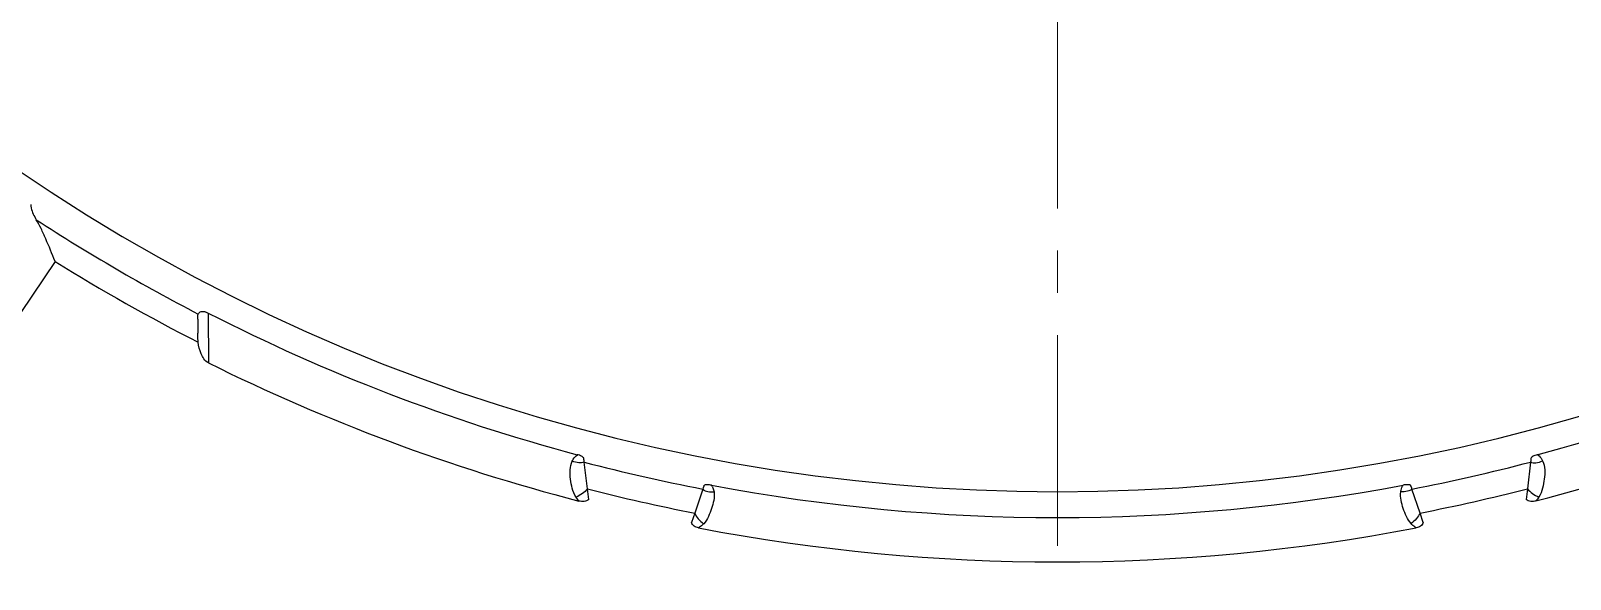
# Model space of a CAD drawing. Header units: millimetres. Extents: x 1540 to 3369, y -3458 to 1222.
# Drawn here: x 2210.5 to 2321.8, y -565 to -525.4 of the extents above; entities that cross this region are included whole.
import ezdxf

# ---------------------------------------------------------------- set-up
doc = ezdxf.new("R2010")
doc.units = ezdxf.units.MM
doc.header["$LTSCALE"] = 16.335
doc.linetypes.add('CENTER', pattern=[0.6, 0.375, -0.075, 0.075, -0.075])
doc.layers.add('21', color=7, linetype='CONTINUOUS')
doc.layers.add('center', color=1, linetype='CENTER', lineweight=9)

msp = doc.modelspace()

# ---------------------------------------------------------------- linework, layer by layer
at = {"layer": '21', "color": 7, "linetype": 'Continuous'}
for p, q in [((2212.28, -542.029), (2206.313, -550.875)), ((2222.591, -546.194), (2222.591, -547.203)), ((2223.35, -545.758), (2223.356, -549.352)), ((2250.752, -558.464), (2250.52, -556.531)), ((2318.904, -556.524), (2318.671, -558.457)), ((2250.844, -559.224), (2250.752, -558.464)), ((2259.087, -558.475), (2258.506, -560.209)), ((2310.915, -560.204), (2310.334, -558.47)), ((2318.671, -558.457), (2318.58, -559.217)), ((2258.506, -560.209), (2258.278, -560.892)), ((2311.144, -560.887), (2310.915, -560.204))]:
    msp.add_line(p, q, dxfattribs=at)
msp.add_lwpolyline([(2259.174, -558.218), (2259.164, -558.232), (2259.149, -558.243), (2259.133, -558.251)], dxfattribs=at)
for centre, radius, start, end in [((2284.698, -425.751), 132.914, 228.88273, 311.12661), ((2284.698, -425.751), 135.173, 236.92117, 242.66503), ((2284.698, -425.751), 136.986, 238.08535, 243.05404), ((2284.698, -425.751), 134.779, 242.92378, 255.08804), ((2284.698, -425.751), 134.779, 284.94544, 297.09219), ((2284.698, -425.751), 137.986, 243.60551, 255.49248), ((2284.698, -425.751), 137.986, 284.51985, 296.41), ((2284.698, -425.751), 135.173, 255.35408, 259.07858), ((2284.698, -425.751), 135.173, 280.93259, 284.65838), ((2284.698, -425.751), 134.779, 259.32031, 280.69086), ((2258.816, -558.766), 1.069, 26.91103, 32.24956), ((2284.698, -425.751), 136.986, 255.65251, 258.9773), ((2284.698, -425.751), 136.986, 281.03372, 284.35975), ((2284.698, -425.751), 137.986, 259.17303, 280.83705)]:
    msp.add_arc(centre, radius, start, end, dxfattribs=at)
for points, knots in [([(2210.515, -537.924), (2210.521, -538.008), (2210.583, -538.395), (2210.759, -538.755), (2210.921, -539.015)], [0, 0, 0, 0, 0.2152429, 1, 1, 1, 1]), ([(2212.28, -542.029), (2212.058, -541.485), (2211.739, -540.686), (2211.288, -539.68), (2211.05, -539.221), (2210.921, -539.015)], [0, 0, 0, 0, 0.5322066, 0.7798353, 1, 1, 1, 1]), ([(2222.591, -546.194), (2222.591, -546.125), (2222.593, -546.004), (2222.606, -545.879), (2222.627, -545.83)], [0, 0, 0, 0, 0.5650499, 1, 1, 1, 1]), ([(2222.627, -545.83), (2222.654, -545.767), (2222.782, -545.624), (2222.977, -545.634), (2223.079, -545.657)], [0, 0, 0, 0, 0.3962968, 1, 1, 1, 1]), ([(2223.079, -545.657), (2223.102, -545.662), (2223.195, -545.687), (2223.284, -545.724), (2223.35, -545.758)], [0, 0, 0, 0, 0.2361504, 1, 1, 1, 1]), ([(2222.622, -547.864), (2222.602, -547.699), (2222.592, -547.478), (2222.591, -547.257), (2222.591, -547.203)], [0, 0, 0, 0, 0.7537635, 1, 1, 1, 1]), ([(2223.356, -549.352), (2223.229, -549.289), (2223.019, -549.078), (2222.756, -548.571), (2222.658, -548.147), (2222.622, -547.865)], [0, 0, 0, 0, 0.2494887, 0.4998763, 1, 1, 1, 1]), ([(2249.652, -556.45), (2249.674, -556.407), (2249.768, -556.234), (2249.901, -556.079), (2250.021, -555.992)], [0, 0, 0, 0, 0.2467699, 1, 1, 1, 1]), ([(2250.52, -556.531), (2250.514, -556.484), (2250.505, -556.412), (2250.496, -556.328), (2250.489, -556.281), (2250.487, -556.243), (2250.467, -556.201), (2250.405, -556.151), (2250.26, -556.064), (2250.116, -556.017), (2250.015, -555.99)], [0, 0, 0, 0, 0.1723126, 0.2584751, 0.3015623, 0.3448146, 0.39454, 0.462631, 0.6256261, 1, 1, 1, 1]), ([(2319.457, -555.97), (2319.403, -555.984), (2319.297, -556.012), (2319.148, -556.07), (2319.028, -556.135), (2318.933, -556.21), (2318.933, -556.302), (2318.918, -556.4), (2318.91, -556.474), (2318.904, -556.524)], [0, 0, 0, 0, 0.1884512, 0.3712976, 0.5367826, 0.6610917, 0.7463398, 0.8309023, 1, 1, 1, 1]), ([(2319.402, -555.984), (2319.443, -556.014), (2319.593, -556.143), (2319.706, -556.311), (2319.772, -556.443)], [0, 0, 0, 0, 0.256252, 1, 1, 1, 1]), ([(2249.924, -559.059), (2249.799, -558.864), (2249.632, -558.429), (2249.517, -557.759), (2249.474, -557.094), (2249.555, -556.646), (2249.652, -556.45)], [0, 0, 0, 0, 0.2579303, 0.5089868, 0.7564504, 1, 1, 1, 1]), ([(2250.52, -556.531), (2250.401, -556.584), (2250.09, -556.599), (2249.805, -556.515), (2249.652, -556.45)], [0, 0, 0, 0, 0.4391655, 1, 1, 1, 1]), ([(2318.904, -556.524), (2319.023, -556.577), (2319.333, -556.592), (2319.619, -556.508), (2319.772, -556.443)], [0, 0, 0, 0, 0.4391763, 1, 1, 1, 1]), ([(2319.772, -556.443), (2319.869, -556.639), (2319.95, -557.087), (2319.907, -557.752), (2319.792, -558.422), (2319.625, -558.856), (2319.5, -559.052)], [0, 0, 0, 0, 0.2437624, 0.4910668, 0.7419425, 1, 1, 1, 1]), ([(2259.158, -558.267), (2259.153, -558.285), (2259.126, -558.353), (2259.105, -558.423), (2259.087, -558.475)], [0, 0, 0, 0, 0.250263, 1, 1, 1, 1]), ([(2259.721, -558.195), (2259.668, -558.185), (2259.563, -558.169), (2259.409, -558.16), (2259.282, -558.17), (2259.194, -558.19), (2259.174, -558.218)], [0, 0, 0, 0, 0.2901998, 0.5695133, 0.8197559, 1, 1, 1, 1]), ([(2259.77, -558.282), (2259.786, -558.313), (2259.843, -558.439), (2259.879, -558.574), (2259.896, -558.676)], [0, 0, 0, 0, 0.254097, 1, 1, 1, 1]), ([(2309.525, -558.671), (2309.532, -558.63), (2309.567, -558.462), (2309.632, -558.299), (2309.701, -558.19)], [0, 0, 0, 0, 0.246308, 1, 1, 1, 1]), ([(2310.334, -558.47), (2310.319, -558.427), (2310.297, -558.362), (2310.273, -558.286), (2310.256, -558.243), (2310.249, -558.204), (2310.204, -558.182), (2310.127, -558.163), (2309.954, -558.152), (2309.804, -558.171), (2309.7, -558.19)], [0, 0, 0, 0, 0.1650587, 0.2475891, 0.2888558, 0.3302772, 0.3840629, 0.4543448, 0.621513, 1, 1, 1, 1]), ([(2250.752, -558.464), (2250.646, -558.591), (2250.385, -558.817), (2250.086, -558.989), (2249.924, -559.059)], [0, 0, 0, 0, 0.4833679, 1, 1, 1, 1]), ([(2250.844, -559.224), (2250.808, -559.275), (2250.69, -559.34), (2250.446, -559.391), (2250.253, -559.368), (2250.131, -559.337)], [0, 0, 0, 0, 0.2492103, 0.4997514, 1, 1, 1, 1]), ([(2259.087, -558.475), (2259.112, -558.501), (2259.25, -558.609), (2259.426, -558.653), (2259.562, -558.67)], [0, 0, 0, 0, 0.20835, 1, 1, 1, 1]), ([(2259.896, -558.676), (2259.931, -558.878), (2259.898, -559.296), (2259.724, -559.885), (2259.51, -560.464), (2259.295, -560.826), (2259.152, -560.978)], [0, 0, 0, 0, 0.2487418, 0.4971939, 0.7466826, 1, 1, 1, 1]), ([(2259.562, -558.67), (2259.589, -558.673), (2259.7, -558.683), (2259.812, -558.682), (2259.896, -558.676)], [0, 0, 0, 0, 0.240952, 1, 1, 1, 1]), ([(2310.269, -560.973), (2310.127, -560.821), (2309.911, -560.459), (2309.697, -559.88), (2309.523, -559.291), (2309.49, -558.873), (2309.525, -558.671)], [0, 0, 0, 0, 0.2533128, 0.5028001, 0.7512761, 1, 1, 1, 1]), ([(2310.334, -558.47), (2310.25, -558.558), (2309.97, -558.672), (2309.686, -558.683), (2309.525, -558.671)], [0, 0, 0, 0, 0.429532, 1, 1, 1, 1]), ([(2319.293, -559.329), (2319.171, -559.361), (2318.978, -559.384), (2318.734, -559.332), (2318.616, -559.268), (2318.58, -559.217)], [0, 0, 0, 0, 0.5001777, 0.75084, 1, 1, 1, 1]), ([(2318.671, -558.457), (2318.777, -558.583), (2319.039, -558.81), (2319.337, -558.982), (2319.5, -559.052)], [0, 0, 0, 0, 0.4833761, 1, 1, 1, 1]), ([(2258.506, -560.209), (2258.565, -560.358), (2258.756, -560.644), (2259.006, -560.875), (2259.152, -560.978)], [0, 0, 0, 0, 0.4728057, 1, 1, 1, 1]), ([(2310.915, -560.204), (2310.856, -560.353), (2310.665, -560.639), (2310.415, -560.87), (2310.269, -560.973)], [0, 0, 0, 0, 0.4727959, 1, 1, 1, 1]), ([(2258.778, -561.28), (2258.669, -561.259), (2258.502, -561.202), (2258.34, -561.053), (2258.275, -560.947), (2258.278, -560.892)], [0, 0, 0, 0, 0.5001961, 0.7498744, 1, 1, 1, 1]), ([(2259.152, -560.978), (2259.125, -561.007), (2259.012, -561.12), (2258.885, -561.22), (2258.78, -561.28)], [0, 0, 0, 0, 0.2463222, 1, 1, 1, 1]), ([(2310.641, -561.275), (2310.606, -561.255), (2310.471, -561.168), (2310.351, -561.06), (2310.269, -560.973)], [0, 0, 0, 0, 0.2546749, 1, 1, 1, 1]), ([(2311.144, -560.887), (2311.147, -560.942), (2311.08, -561.048), (2310.916, -561.195), (2310.751, -561.254), (2310.641, -561.275)], [0, 0, 0, 0, 0.2500175, 0.4999087, 1, 1, 1, 1])]:
    msp.add_open_spline(points, degree=3, knots=knots, dxfattribs=at)
for points in [[(2259.174, -558.218), (2259.164, -558.232), (2259.163, -558.25), (2259.158, -558.267)], [(2250.131, -559.336), (2250.055, -559.25), (2249.986, -559.156), (2249.924, -559.059)], [(2319.5, -559.052), (2319.438, -559.149), (2319.369, -559.242), (2319.293, -559.329)]]:
    msp.add_open_spline(points, degree=3, dxfattribs=at)
at = {"layer": 'center', "color": 1, "linetype": 'CENTER', "ltscale": 2.487909}
msp.add_line((2284.711, -635.737), (2284.711, -215.737), dxfattribs=at)

doc.saveas('drawing.dxf')
